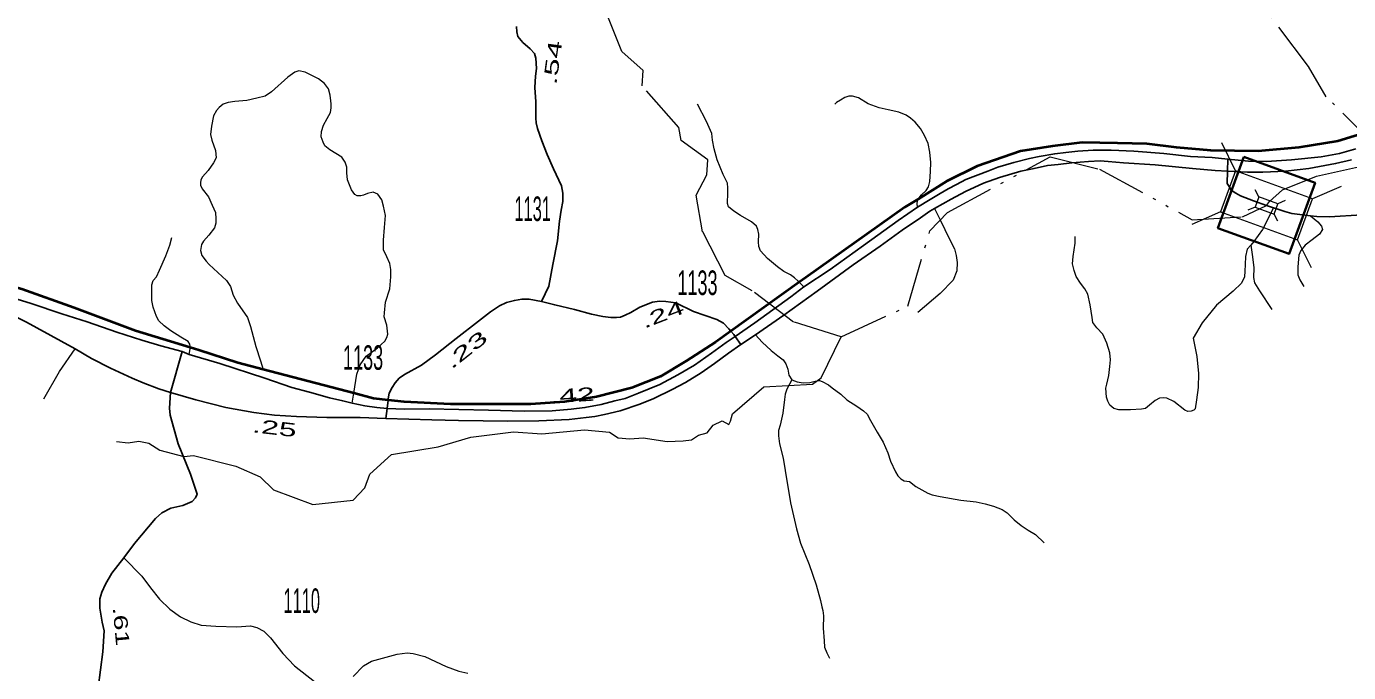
# Model space of a CAD drawing. Extents: x 124003 to 182903, y 148068 to 182665.
# Drawn here: x 131040 to 133466, y 152943 to 154129 of the extents above; entities that cross this region are included whole.
import ezdxf
from ezdxf.enums import TextEntityAlignment as Align

# ---------------------------------------------------------------- set-up
doc = ezdxf.new("R2010")
doc.units = 0
doc.header["$LTSCALE"] = 18
doc.linetypes.add('DASH_DOUBLE_DOT', pattern=[9.2, 5, -1.2, 0.3, -1.2, 0.3, -1.2])
doc.linetypes.add('LONG_DASHED', pattern=[7.5, 6, -1.5])
for name, color, linetype, lineweight in [('17', 7, 'Continuous', 25), ('28', 7, 'Continuous', 25), ('31', 7, 'Continuous', 25), ('32', 7, 'Continuous', 25), ('35', 7, 'Continuous', 13), ('50', 7, 'Continuous', 13), ('53', 7, 'Continuous', 40), ('59', 7, 'DASH_DOUBLE_DOT', 13), ('8', 7, 'Continuous', 25)]:
    doc.layers.add(name, color=color, linetype=linetype, lineweight=lineweight)

msp = doc.modelspace()

# ---------------------------------------------------------------- linework, layer by layer
at = {"layer": '28'}
for points in [[(133244.32, 153884.98), (133215.5, 153887.7), (133175.8, 153889.88), (133126.59, 153895.32), (133071.67, 153899.67), (133030.35, 153901.3), (132997.18, 153901.3), (132968.9, 153899.67), (132946.61, 153896.95), (132926.49, 153894.77), (132898.22, 153889.88), (132880.27, 153886.07), (132851.45, 153878.99), (132822.09, 153870.29), (132803.6, 153863.21), (132763.64, 153847.44), (132746.24, 153838.73), (132731.01, 153830.57), (132716.33, 153821.86), (132697.84, 153810.98), (132675, 153796.83), (132639.39, 153772.35), (132575.77, 153726.64), (132514.33, 153682.57), (132466.47, 153650.47), (132442.55, 153632.51), (132376.21, 153584.63), (132340.41, 153559.47)], [(133479.22, 153904.02), (133448.77, 153895.32), (133415.6, 153889.33), (133360.68, 153883.89), (133315, 153880.63), (133281.83, 153881.17), (133244.32, 153884.98)], [(132350.46, 153544.58), (132377.3, 153562.32), (132429.5, 153598.78), (132490.94, 153642.85), (132556.74, 153690.73), (132605.95, 153725.01), (132646.73, 153754.39), (132680.17, 153777.25), (132697.57, 153789.22), (132706, 153794.66), (132736.45, 153811.52), (132763.09, 153825.67), (132795.72, 153840.91), (132825.08, 153851.24), (132864.23, 153862.67), (132888.7, 153868.11), (132913.17, 153873.01), (132932.74, 153875.19), (132957.76, 153877.91), (132988.21, 153880.63), (133009.96, 153881.71), (133024.64, 153880.63), (133052.91, 153878.45), (133111.1, 153874.64), (133179.06, 153868.11), (133220.66, 153864.3), (133243.73, 153862.73)], [(133243.73, 153862.73), (133280.48, 153861.04), (133308.21, 153861.04), (133350.08, 153862.67), (133392.49, 153867.57), (133441.97, 153876.82), (133471.33, 153883.89)], [(131325.52, 153531.86), (131286.26, 153542.19), (131251.45, 153552.53), (131205.78, 153567.22), (131151.49, 153586.07), (131105.04, 153600.9), (131048.57, 153620.16), (131023.01, 153627.91), (130988.13, 153638.42), (130922.11, 153659.05), (130875.18, 153671.69), (130838.74, 153679.31), (130808.29, 153684.2), (130775.13, 153685.29), (130742.23, 153684.2), (130724.28, 153682.57), (130699.27, 153678.76), (130670.45, 153672.78), (130650.33, 153667.34)], [(130655.23, 153647.2), (130681.33, 153653.19), (130711.78, 153658.63), (130744.95, 153661.9), (130782.47, 153662.98), (130811.83, 153661.35), (130844.45, 153657.54), (130871.64, 153651.01), (130912.73, 153639.17), (130940.16, 153629.79), (130969, 153619.65), (130991, 153609.66), (131010.03, 153601.5), (131026.34, 153592.25), (131039.89, 153585.51), (131103.29, 153550.99), (131128.98, 153536.54), (131158.99, 153519.28), (131193.88, 153501.27), (131234.02, 153482.88), (131253.9, 153474.25), (131282.78, 153463.37), (131303.98, 153456.43)], [(132340.41, 153559.47), (132323.74, 153548.18), (132296.82, 153528.59), (132265.83, 153506.82), (132234.84, 153488.87), (132202.21, 153471.46), (132163.06, 153455.13), (132138.59, 153445.34), (132119.3, 153441.23), (132094.54, 153434.47), (132064.53, 153428.85), (132039.4, 153425.84), (132004.13, 153423.22), (131952.74, 153422.47), (131887.85, 153423.97), (131778.88, 153426.41), (131733.77, 153425.75), (131701.46, 153427.4)], [(131701.46, 153427.4), (131682.65, 153429.02), (131660.9, 153432.28), (131637.43, 153437.28), (131620.2, 153441.04), (131595.82, 153446.67), (131559.24, 153457.36), (131526.87, 153466.02), (131477.09, 153482.88), (131394.73, 153510.09), (131338.11, 153526.6), (131325.52, 153531.86)], [(131699.23, 153408.87), (131783.38, 153406.52), (131832.46, 153405.08), (131923.26, 153403.99), (131980.13, 153404.83), (132035.46, 153407.27), (132066.97, 153410.65), (132082.86, 153412.69), (132100.26, 153415.96), (132129.07, 153423.03), (132165.51, 153435), (132191.06, 153445.88), (132224.78, 153462.21), (132249.24, 153474.72), (132277.52, 153492.68), (132302.53, 153510.09), (132328.09, 153528.59), (132350.46, 153544.58)], [(131303.98, 153456.43), (131350.49, 153442.92), (131405.82, 153428.85), (131456.84, 153420.21), (131495.1, 153414.96), (131535.05, 153412.52), (131590.94, 153410.65), (131651.93, 153410.52), (131699.23, 153408.87)]]:
    msp.add_lwpolyline(points, dxfattribs=at)
at = {"layer": '31', "lineweight": 35}
msp.add_lwpolyline([(133273.59, 153889.14), (133404.17, 153841.61), (133356.61, 153710.92), (133226.02, 153758.45)], close=True, dxfattribs=at)
at = {"layer": '32'}
for p, q in [((133244.32, 153884.98), (133243.73, 153862.73)), ((132350.46, 153544.58), (132340.41, 153559.47)), ((131303.98, 153456.43), (131325.52, 153531.86))]:
    msp.add_line(p, q, dxfattribs=at)
for points in [[(131939.24, 154128.67), (131939.61, 154118.91), (131941.33, 154110.32), (131950.87, 154099.02), (131964, 154087.39), (131971.87, 154078.76), (131974.5, 154070.51), (131975.88, 154051.63), (131973.92, 154037.28), (131972.81, 154016.28), (131974.25, 153990.32), (131974.25, 153960.32), (131974.9, 153951.84), (131977.51, 153941.4), (131985.33, 153918.58), (131995.1, 153893.79), (132006.76, 153867.13), (132021.39, 153835.98), (132023.83, 153822.28), (132023.83, 153807.27), (132021.2, 153791.14), (132017.83, 153770.88), (132014.26, 153735.04), (132005.63, 153691.89), (131998.51, 153652.11), (131985, 153623.78)], [(133243.73, 153862.73), (133243.14, 153840.39), (133246.4, 153834.53), (133250.31, 153828), (133258.78, 153822.79), (133267.25, 153817.57), (133291.36, 153808.44), (133315.1, 153800.03)], [(133315.1, 153800.03), (133348.71, 153788.88), (133361.74, 153784.96), (133395.96, 153781.03), (133407.36, 153779.75), (133430.82, 153779.1), (133490.13, 153783.01)], [(131985, 153623.78), (131962.39, 153627.75), (131948.7, 153627.75), (131935.01, 153625.79), (131920.67, 153621.88), (131907.63, 153616), (131891.34, 153604.92), (131869.17, 153587.3), (131828.1, 153555.99), (131790.3, 153525.99), (131764.87, 153507.07), (131733.58, 153489.46), (131723.81, 153482.94), (131716.64, 153474.46), (131710.77, 153465.98), (131705.55, 153455.54), (131703.6, 153445.1), (131703.31, 153442.68), (131701.46, 153427.4), (131699.23, 153408.87)], [(132340.41, 153559.47), (132337.94, 153563.13), (132332.47, 153569.38), (132328.81, 153573.56), (132319.03, 153584), (132306.65, 153590.52), (132263.63, 153605.52), (132231.05, 153621.17), (132212.8, 153623.78), (132201.06, 153624.44), (132188.68, 153622.48), (132165.22, 153613.35), (132148.92, 153603.57), (132138.49, 153598.35), (132130.02, 153595.09), (132122.2, 153594.43), (132111.77, 153594.43), (132097.43, 153596.39), (132076.58, 153600.3), (132045.62, 153608.78), (132009.12, 153617.26), (131985, 153623.78)], [(131171.44, 152914.24), (131180, 152980.54), (131182.4, 153019.26), (131178.99, 153035.19), (131174.44, 153060.8), (131174.44, 153077.87), (131178.42, 153090.39), (131184.68, 153104.61), (131196.62, 153125.1), (131218.24, 153152.98), (131238.15, 153179.72), (131276.83, 153225.24), (131288.21, 153236.05), (131304.65, 153244.45), (131326.48, 153248.92), (131344.11, 153256.8), (131350.12, 153263.55), (131352.86, 153270.24), (131341.11, 153306.7), (131318.23, 153362.62), (131303.23, 153414.77), (131302.48, 153427.91), (131303.98, 153456.43)]]:
    msp.add_lwpolyline(points, dxfattribs=at)
at = {"layer": '35'}
for p, q in [((132466.47, 153650.47), (132457.65, 153659.07)), ((131637.43, 153437.28), (131640.33, 153455.33))]:
    msp.add_line(p, q, dxfattribs=at)
for points in [[(131640.33, 153455.33), (131645.91, 153490.11), (131652.43, 153507.72), (131662.86, 153523.38), (131683.72, 153538.38), (131697.41, 153550.78), (131701.32, 153557.3), (131702.62, 153563.82), (131701.32, 153580.13), (131696.1, 153595.78), (131696.75, 153602.96), (131698.71, 153622.53), (131706.53, 153646.66), (131708.49, 153668.84), (131708.16, 153682.54), (131706.86, 153693.63), (131700.99, 153705.37), (131695.12, 153718.41), (131695.12, 153736.03), (131697.08, 153759.51), (131698.38, 153781.69), (131695.12, 153798.65), (131691.86, 153810.39), (131684.69, 153820.82), (131676.22, 153824.09), (131665.79, 153822.13), (131657.97, 153818.87), (131653.41, 153817.56), (131646.89, 153817.56), (131642.32, 153820.17), (131636.46, 153828.65), (131628.63, 153846.92), (131627.98, 153859.96), (131627.98, 153870.4), (131624.72, 153879.53), (131618.53, 153888.66), (131607.45, 153895.19), (131596.37, 153902.36), (131587.24, 153909.54), (131583.98, 153916.06), (131580.72, 153925.84), (131581.37, 153935.63), (131584.63, 153947.37), (131591.8, 153959.76), (131597.67, 153970.85), (131598.97, 153979.33), (131598.97, 153986.51), (131598.32, 153991.73), (131597.02, 154002.16), (131593.76, 154013.9), (131586.59, 154023.69), (131575.51, 154032.17), (131562.47, 154039.34), (131551.39, 154044.56), (131539.65, 154047.17), (131532.48, 154044.56), (131519.45, 154035.43), (131489.46, 154008.68), (131477.73, 154000.86), (131462.73, 153996.94), (131444.48, 153992.38), (131422.32, 153991.07), (131409.93, 153989.12), (131400.81, 153985.85), (131393.64, 153979.98), (131388.42, 153974.11), (131383.21, 153964.33), (131379.3, 153945.41), (131377.34, 153930.41), (131379.95, 153919.97), (131386.47, 153901.06), (131387.77, 153887.36), (131383.21, 153878.23), (131373.43, 153863.88), (131363, 153852.79), (131359.74, 153846.92), (131359.09, 153841.7), (131359.09, 153837.13), (131362.35, 153830.61), (131374.08, 153815.61), (131380.6, 153800.6), (131386.47, 153786.91), (131387.12, 153775.16), (131387.12, 153767.34), (131385.16, 153758.86), (131374.73, 153745.16), (131364.95, 153734.72), (131361.04, 153728.2), (131359.41, 153717.11), (131361.37, 153707.98), (131369.84, 153697.54), (131375.06, 153691.67), (131407, 153662.32), (131414.17, 153651.23), (131419.39, 153635.57), (131427.21, 153620.57), (131445.13, 153594.48), (131451, 153577.52), (131460.78, 153540.99), (131469.25, 153514.9), (131474.05, 153498.89)], [(132675.76, 153811.79), (132682.07, 153819.69), (132690.77, 153827.3), (132695.12, 153834.38), (132697.3, 153844.17), (132698.39, 153862.13), (132698.93, 153878.99), (132697.3, 153897.49), (132694.04, 153913.82), (132687.51, 153928.51), (132680.44, 153941.02), (132670.65, 153952.99), (132661.95, 153960.07), (132653.8, 153965.51), (132640.75, 153970.95), (132620.63, 153975.3), (132604.32, 153979.11), (132584.2, 153986.73), (132566.25, 153997.61), (132555.65, 154000.88), (132548.58, 154000.33), (132541.51, 153998.15), (132533.36, 153993.26), (132526.29, 153988.9), (132523.03, 153986.18)], [(132457.65, 153659.07), (132455.87, 153660.81), (132449.35, 153667.34), (132441.73, 153672.78), (132429.77, 153678.76), (132417.81, 153687.47), (132399.32, 153702.7), (132386.81, 153716.85), (132383.55, 153724.47), (132383.01, 153733.17), (132383.55, 153747.32), (132381.92, 153756.03), (132379.2, 153762.01), (132369.96, 153770.17), (132350.11, 153781.6), (132337.6, 153789.22), (132327.82, 153797.38), (132326.19, 153803.36), (132326.73, 153822.95), (132326.73, 153832.2), (132326.19, 153840.91), (132318.03, 153856.69), (132307.15, 153883.89), (132301.45, 153904.02), (132298.73, 153919.8), (132297.1, 153932.32), (132287.85, 153954.08), (132271.27, 153986.18)], [(132675, 153796.83), (132673.92, 153803.36), (132675.55, 153811.52), (132675.76, 153811.79)], [(132706, 153794.66), (132716.33, 153773.44), (132733.73, 153738.07), (132742.43, 153720.11), (132745.69, 153708.14), (132747.32, 153695.09), (132746.78, 153679.85), (132740.26, 153662.98), (132716.33, 153638.5), (132675.55, 153603.67)], [(133327.84, 153795.37), (133307.64, 153755.6), (133292, 153734.08), (133286.13, 153726.91)], [(133395.96, 153781.03), (133408.99, 153769.94), (133416.16, 153762.12), (133418.12, 153755.6), (133412.25, 153747.12), (133398.57, 153736.69), (133386.18, 153726.91), (133378.36, 153717.13), (133374.45, 153708.65), (133372.5, 153687.14), (133372.5, 153672.79), (133376.41, 153663.66), (133383.58, 153651.28)], [(131340.18, 153539.32), (131340.18, 153541.64), (131339.53, 153545.56), (131336.27, 153550.12), (131323.23, 153557.95), (131304.98, 153569.69), (131292.6, 153578.82), (131282.82, 153587.96), (131278.26, 153596.44), (131272.39, 153613.4), (131269.78, 153625.79), (131269.78, 153635.57), (131269.78, 153644.71), (131269.78, 153654.49), (131272.39, 153662.32), (131278.26, 153668.84), (131283.8, 153681.23), (131295.53, 153707.33), (131302.7, 153726.89), (131306.61, 153741.24)], [(133286.13, 153726.91), (133279.62, 153719.74), (133276.36, 153706.04), (133275.71, 153691.7), (133275.06, 153679.31), (133274.41, 153668.88), (133269.19, 153657.14), (133254.21, 153642.8), (133223.58, 153616.72), (133196.87, 153584.77), (133180.7, 153556.34), (133187.22, 153522.6), (133190.48, 153491.59), (133189.94, 153466.01), (133186.68, 153443.16), (133184.23, 153426.84), (133181.51, 153424.12), (133176.62, 153422.49), (133170.64, 153421.94), (133165.2, 153424.12), (133145.08, 153439.9), (133132.03, 153446.43), (133125.5, 153446.97), (133118.98, 153446.43), (133110.82, 153442.07), (133100.49, 153433.37), (133092.88, 153427.38), (133085.81, 153425.75), (133065.69, 153424.66), (133043.94, 153424.66), (133034.97, 153427.38), (133027.36, 153433.37), (133024.09, 153440.44), (133021.38, 153448.06), (133020.29, 153464.38), (133021.92, 153472), (133025.73, 153487.78), (133027.36, 153504.65), (133028.99, 153516.62), (133027.36, 153529.68), (133022.19, 153547.09), (133014.58, 153563.41), (133003.7, 153575.38), (132996.64, 153585.17), (132995, 153594.42), (132991.74, 153617.82), (132987.39, 153637.41), (132981.95, 153647.2), (132973.8, 153657.54), (132965.64, 153669.51), (132962.11, 153680.39), (132959.39, 153692.91), (132960.48, 153705.97), (132963.74, 153731), (132963.74, 153742.97)], [(133286.13, 153726.91), (133289.39, 153705.39), (133292, 153685.18), (133291.35, 153667.58), (133293.3, 153657.8), (133302.42, 153643.45), (133324.58, 153608.89)], [(132377.3, 153562.32), (132389.8, 153548.72), (132406.12, 153533.48), (132418.62, 153524.24), (132428.41, 153516.62), (132433.3, 153509), (132437.11, 153499.21), (132438.74, 153488.32), (132443.91, 153480.16)], [(131071.62, 153445.1), (131100.3, 153495.33), (131128.98, 153536.54)], [(131338.11, 153526.6), (131340.18, 153537.08), (131340.18, 153539.32)], [(132443.91, 153480.16), (132435.21, 153462.75), (132431.95, 153453.5), (132430.86, 153443.71), (132427.6, 153418.68), (132422.7, 153396.37), (132419.98, 153386.58), (132419.44, 153377.33), (132421.61, 153362.63), (132428.41, 153335.97), (132432.22, 153313.66), (132442.01, 153253.81), (132452.61, 153206.47), (132460.22, 153180.36), (132475.99, 153140.64), (132488.77, 153103.64), (132496.92, 153074.8), (132499.1, 153063.37), (132500.73, 153056.3), (132502.36, 153046.51), (132501.82, 153024.2), (132503.18, 153000.8), (132504.27, 152989.37), (132508.07, 152979.04), (132512.97, 152968.7)], [(132443.91, 153480.16), (132453.7, 153476.35), (132465.11, 153474.18), (132477.08, 153475.27), (132486.87, 153477.44), (132495.02, 153478.53), (132499.92, 153476.9), (132511.33, 153470.91), (132517.86, 153465.47), (132533.9, 153453.5), (132545.32, 153443.16), (132563.26, 153431.74), (132575.77, 153423.03), (132582.29, 153417.05), (132588.28, 153405.07), (132600.78, 153383.85), (132611.66, 153365.35), (132620.36, 153345.77), (132625.25, 153330.53), (132634.49, 153310.94), (132638.84, 153303.87), (132644.01, 153297.88), (132649.99, 153294.62), (132660.32, 153292.99), (132671.74, 153284.28), (132693.49, 153271.77), (132701.65, 153268.5), (132716.33, 153265.78), (132754.39, 153259.25), (132782.67, 153255.99), (132798.71, 153252.18), (132813.93, 153247.83), (132830.25, 153241.84), (132839.49, 153235.86), (132852, 153222.8), (132865.05, 153212.46), (132877.82, 153203.75), (132891.42, 153196.14), (132907.19, 153180.9)], [(131218.24, 153152.98), (131251.8, 153119.41), (131267.16, 153098.35), (131284.22, 153077.3), (131303, 153059.09), (131322.34, 153044.86), (131341.68, 153035.76), (131360.45, 153029.5), (131387.47, 153027.51), (131425.58, 153026.37), (131451.18, 153028.08), (131462.55, 153025.23), (131475.64, 153018.4), (131487.58, 153006.46), (131510.34, 152977.43), (131531.38, 152954.67), (131568.36, 152926.22)], [(131639.18, 152935.04), (131657.95, 152954.96), (131672.74, 152963.49), (131719.95, 152976.58), (131738.16, 152978.86), (131749.53, 152977.72), (131770.58, 152972.03), (131810.11, 152953.54), (131832.87, 152945), (131849.93, 152941.59)]]:
    msp.add_lwpolyline(points, dxfattribs=at)
at = {"layer": '50'}
for p, q in [((133258.3, 153863.27), (133232.84, 153914.71)), ((133451.82, 153835), (133399.26, 153811.97)), ((133230.94, 153788.1), (133178.37, 153765.06)), ((133397.35, 153685.36), (133371.89, 153736.79))]:
    msp.add_line(p, q, dxfattribs=at)
at = {"layer": '50', "linetype": 'LONG_DASHED'}
for p, q in [((133300.9, 153815.84), (133294.53, 153828.7)), ((133294.06, 153797.05), (133280.92, 153791.29)), ((133349.28, 153808.77), (133336.14, 153803.02)), ((133335.66, 153771.36), (133329.3, 153784.22))]:
    msp.add_line(p, q, dxfattribs=at)
at = {"layer": '50'}
msp.add_lwpolyline([(133230.94, 153788.1), (133371.89, 153736.79), (133399.26, 153811.97), (133258.3, 153863.27)], close=True, dxfattribs=at)
at = {"layer": '50', "linetype": 'LONG_DASHED'}
msp.add_lwpolyline([(133294.06, 153797.05), (133329.3, 153784.22), (133336.14, 153803.02), (133300.9, 153815.84)], close=True, dxfattribs=at)
at = {"layer": '53'}
msp.add_line((131640.33, 153455.33), (131474.05, 153498.89), dxfattribs=at)
for points in [[(134104.14, 154360.48), (134015.11, 154292.43), (133824.12, 154139.8), (133678.1, 154023.69), (133576.41, 153963.68), (133506.01, 153936.28), (133446.03, 153918.02), (133374.33, 153906.28), (133300.02, 153899.75), (133212.67, 153901.06), (133150.09, 153906.28), (133095.33, 153912.8), (133041.88, 153914.1), (132976.69, 153915.41), (132922.59, 153908.88), (132863.92, 153899.75), (132784.11, 153871.98), (132728.34, 153844.39), (132675.76, 153811.79)], [(132675.76, 153811.79), (132651.41, 153796.69), (132469.54, 153667.54), (132457.65, 153659.07)], [(131340.18, 153539.32), (131240.12, 153569.69), (131127.35, 153612.09), (131031.53, 153646.01), (130952.42, 153668.1), (130885.27, 153683.54), (130848.03, 153691.02), (130817.55, 153696.38), (130782.26, 153695.96), (130724.98, 153693.01)], [(132457.65, 153659.07), (132392.62, 153612.74), (132332.47, 153569.38)], [(132332.47, 153569.38), (132303.97, 153548.82), (132251.16, 153514.9), (132202.93, 153486.2), (132150.78, 153465.33), (132085.59, 153448.37), (132026.92, 153439.23), (131965, 153435.32), (131886.77, 153435.32), (131817.67, 153435.32), (131732.93, 153439.23), (131703.31, 153442.68)], [(131474.05, 153498.89), (131427.86, 153510.99), (131356.15, 153534.47), (131340.18, 153539.32)], [(131703.31, 153442.68), (131676.87, 153445.76), (131640.33, 153455.33)]]:
    msp.add_lwpolyline(points, dxfattribs=at)
at = {"layer": '59'}
for points in [[(132534.75, 153558.84), (132447.19, 153585.95), (132371.39, 153643.22), (132322.02, 153671.27), (132280.44, 153751.83), (132268.67, 153818.95), (132288.5, 153856.47), (132289.86, 153883.42), (132240.94, 153919.47), (132237.05, 153942.84), (132169.83, 154019.44), (132171.34, 154047.41), (132132.5, 154082.64), (132105.52, 154149.97)], [(133518.95, 153905.7), (133424.69, 153999.53), (133392.02, 154055.31), (133315.95, 154155.69)], [(132534.75, 153558.84), (132657.17, 153615.17), (132697.45, 153753.3), (132729.67, 153786.81), (132918.08, 153888.94), (133008.42, 153866.61), (133178.97, 153773.66), (133270.8, 153779.3), (133315.1, 153800.03)], [(133315.1, 153800.03), (133320.58, 153807.38), (133344.58, 153828.5), (133406.89, 153853.56), (133514.91, 153877.94), (133522.95, 153885.31)], [(131205.32, 153366.74), (131226.7, 153364.12), (131245.83, 153367.12), (131264.59, 153363.37), (131284.47, 153350.61), (131328.39, 153339.22), (131346.36, 153341.23), (131424.05, 153321.48), (131468.84, 153301.83), (131492.97, 153277.83), (131565.33, 153250.92), (131639.44, 153259), (131660.97, 153281.33), (131669.92, 153306.67), (131709.91, 153342.56), (131795.38, 153356.61), (131855.03, 153374.62), (131933.42, 153384.38), (131985.75, 153380.81), (132063.59, 153388.13), (132109.73, 153384), (132125.49, 153373.12), (132146.87, 153371.62), (132171.25, 153373.12), (132215.33, 153366.55), (132244.96, 153367.68), (132259.97, 153369.93), (132272.72, 153378.19), (132288.85, 153382.32), (132300.1, 153396.95), (132316.61, 153404.45), (132328.61, 153398.08), (132331.61, 153404.08), (132335.36, 153417.21), (132392.67, 153467.03), (132481.86, 153471.86), (132497.72, 153483.62), (132534.75, 153558.84)]]:
    msp.add_lwpolyline(points, dxfattribs=at)

# ---------------------------------------------------------------- texts
at = {"layer": '17'}
for s, rotation, width, p in [('.54', 82.239, 1.75, (132017.45, 154060.46)), ('.24', 21.263, 1.75, (132211.36, 153588.38)), ('.23', 38.436, 1.9, (131854.14, 153525.59)), ('.42', 3.718, 1.75, (132042.6, 153439.15)), ('.25', 353.513, 1.75, (131493.67, 153379.2)), ('.61', 275.098, 1.55, (131201.32, 153026.18))]:
    msp.add_text(s, height=25, rotation=rotation, dxfattribs=dict(at, width=width)).set_placement(p, align=Align.CENTER)
at = {"layer": '8'}
for s, width, p in [('1131', 0.5, (131968.7, 153771.43)), ('1133', 0.55, (132270.99, 153635.65)), ('1133', 0.55, (131657.48, 153498.3)), ('1110', 0.5, (131544.95, 153052))]:
    msp.add_text(s, height=45, dxfattribs=dict(at, width=width)).set_placement(p, align=Align.CENTER)

doc.saveas('drawing.dxf')
